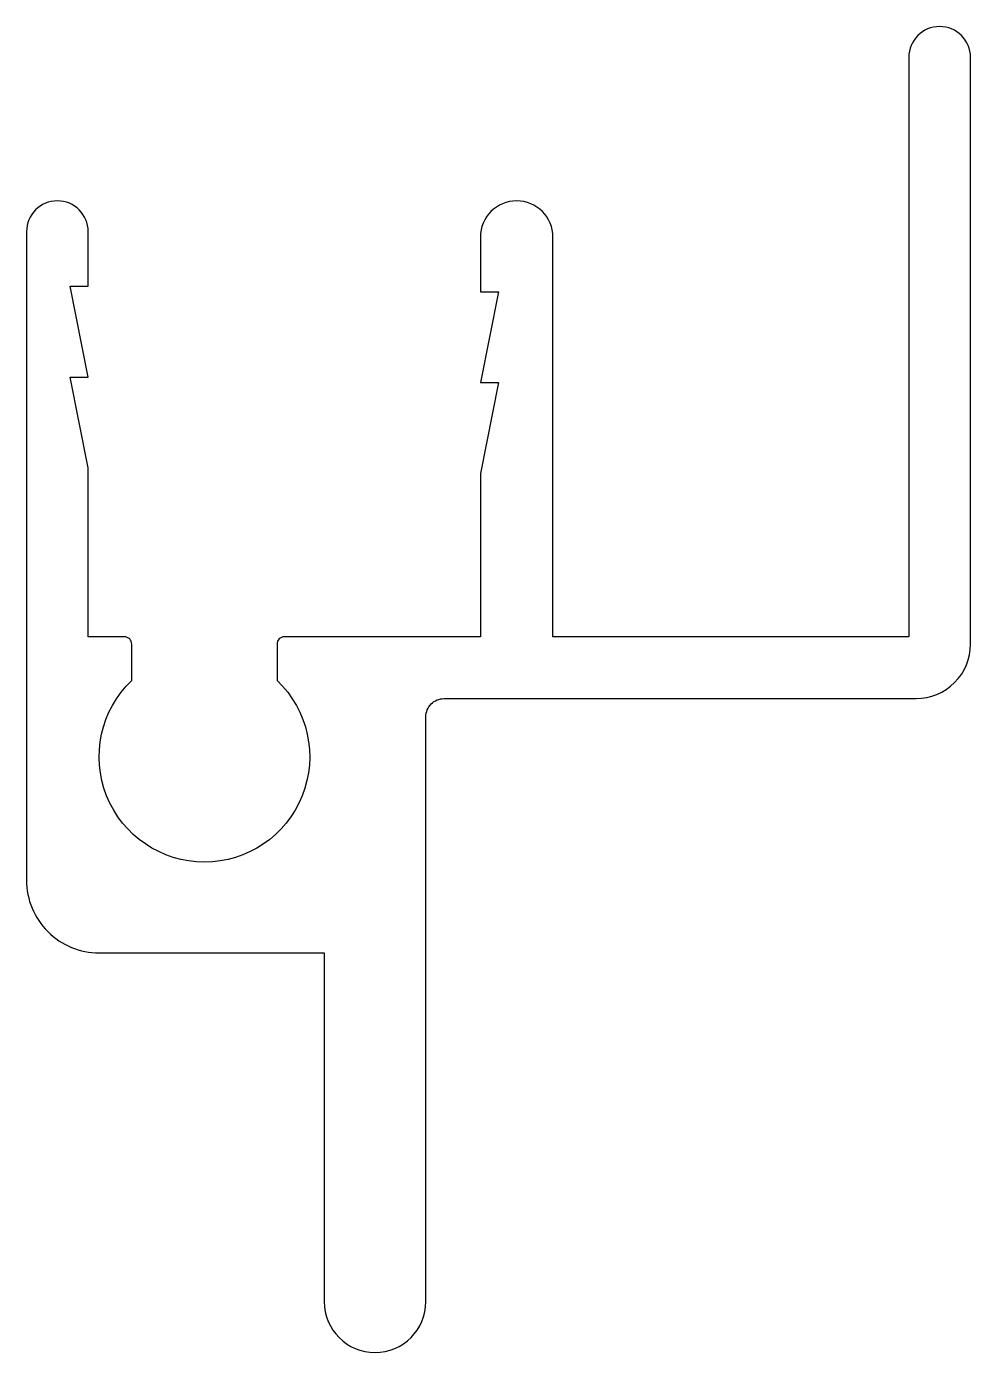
# Model space of a CAD drawing. Extents: x 160.1 to 186.1, y 205 to 241.5.
import ezdxf

# ---------------------------------------------------------------- set-up
doc = ezdxf.new("R2010")
doc.units = 0
doc.layers.get('0').update_dxf_attribs({"linetype": 'CONTINUOUS'})

msp = doc.modelspace()

# ---------------------------------------------------------------- linework, layer by layer
msp.add_lwpolyline([(161.837, 234.362), (161.837, 235.862, 1), (160.137, 235.862), (160.137, 218.012, 0.414214), (162.137, 216.012), (168.337, 216.012), (168.337, 206.412, 1), (171.137, 206.412), (171.137, 222.512, -0.414214), (171.637, 223.012), (184.637, 223.012, 0.414214), (186.137, 224.512), (186.137, 240.662, 1), (184.437, 240.662), (184.437, 224.712), (174.637, 224.712), (174.637, 235.712, 1), (172.637, 235.712), (172.637, 234.212), (173.137, 234.212), (172.637, 231.712), (173.137, 231.712), (172.637, 229.212), (172.637, 224.712), (167.237, 224.712, 0.414214), (167.037, 224.512), (167.037, 223.512, -2.5), (163.037, 223.512), (163.037, 224.512, 0.414214), (162.837, 224.712), (161.837, 224.712), (161.837, 229.362), (161.337, 231.862), (161.837, 231.862), (161.337, 234.362)], format="xyb", close=True)

doc.saveas('drawing.dxf')
